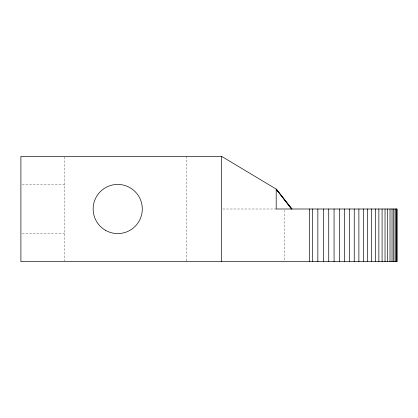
<?xml version="1.0" encoding="UTF-8"?>
<svg xmlns="http://www.w3.org/2000/svg" width="418" height="418" viewBox="0 0 418 418"><rect width="100%" height="100%" fill="white"/><g stroke="black" fill="none" stroke-linecap="round" stroke-linejoin="round"><path stroke-width="0.31" stroke-dasharray="2.09 1.57" d="M22.191 184.427L64.79 184.427M222.872 209L276.193 209M22.191 233.573L64.79 233.573M284.778 210.301L284.778 261.02M186.459 156.332L186.459 261.02M64.79 156.98L64.79 261.02"/><path stroke-width="0.63" d="M221.571 156.332L20.9 156.332L20.9 261.668L397.1 261.668L397.1 209L276.193 209L276.193 189.103L221.571 156.332L221.571 261.668M291.555 209L276.193 189.103L292.119 209M276.193 189.103L291.618 209M396.771 209L396.771 261.668M396.092 209L396.092 261.668M395.073 209L395.073 261.668M393.714 209L393.714 261.668M392.027 209L392.027 261.668M390.01 209L390.01 261.668M387.674 209L387.674 261.668M385.03 209L385.03 261.668M382.089 209L382.089 261.668M378.86 209L378.86 261.668M375.359 209L375.359 261.668M371.592 209L371.592 261.668M367.584 209L367.584 261.668M363.341 209L363.341 261.668M358.89 209L358.89 261.668M354.245 209L354.245 261.668M349.417 209L349.417 261.668M344.432 209L344.432 261.668M339.311 209L339.311 261.668M334.071 209L334.071 261.668M328.736 209L328.736 261.668M323.318 209L323.318 261.668M317.852 209L317.852 261.668M312.345 209L312.345 261.668M309.351 209L309.351 261.668M105.435 230.287A24.578 24.578 0 0 0 142.303 209A24.578 24.578 0 0 0 105.435 187.713A24.578 24.578 0 0 0 105.435 230.287"/></g></svg>
